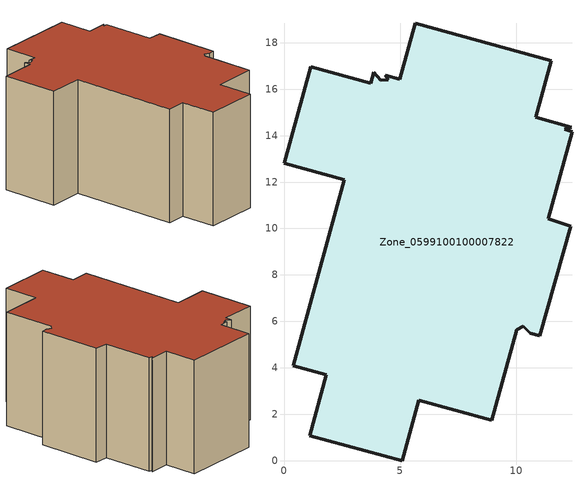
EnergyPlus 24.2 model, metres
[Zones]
Zone_0599100100007822
 floor ground (C_G): 12.09,14.27 12.4,14.15 11.38,10.43 12.35,10.1 11.02,5.39 10.6,5.5 10.31,5.8 10.02,5.63 8.95,1.74 5.8,2.6 5.09,0 1.11,1.07 1.82,3.7 0.39,4.09 2.6,12.1 0,12.82 1.15,16.96 3.74,16.24 3.87,16.72 4.16,16.37 4.48,16.39 4.36,16.59 4.99,16.42 5.65,18.84 11.51,17.21 10.83,14.79 12.36,14.36 z0
 wall outside (C_F): 11.51,17.21 5.65,18.84 4.99,16.42 4.36,16.59 4.48,16.39 4.16,16.37 3.87,16.72 3.74,16.24 1.15,16.96 0,12.82 2.6,12.1 0.39,4.09 1.82,3.7 1.11,1.07 5.09,0 5.8,2.6 8.95,1.74 10.02,5.63 10.31,5.8 10.6,5.5 11.02,5.39 12.35,10.1 11.38,10.43 12.4,14.15 12.09,14.27 12.36,14.36 10.83,14.79 11.51,17.21 z0:8.67
 roof outside (C_R): 12.4,14.15 12.09,14.27 12.36,14.36 10.83,14.79 11.51,17.21 5.65,18.84 4.99,16.42 4.36,16.59 4.48,16.39 4.16,16.37 3.87,16.72 3.74,16.24 1.15,16.96 0,12.82 2.6,12.1 0.39,4.09 1.82,3.7 1.11,1.07 5.09,0 5.8,2.6 8.95,1.74 10.02,5.63 10.31,5.8 10.6,5.5 11.02,5.39 12.35,10.1 11.38,10.43 z8.67
[BUILDING]
Pand.0599100100007822: North Axis=0; Terrain=City; Loads Convergence Tolerance Value=0.04; Temperature Convergence Tolerance Value=0.4; Solar Distribution=FullExterior; Maximum Number of Warmup Days=25; Minimum Number of Warmup Days=1
[Site:Location]
Rotterdam.The.Hague.AP_ZH_NLD Design_Conditions: Latitude=51.96; Longitude=4.45; Time Zone=1; Elevation=-4.5
[SITE:GROUNDTEMPERATURE:BUILDINGSURFACE]
18, 18, 18, 18, 18, 18, 18, 18, 18, 18, 18, 18
[MATERIAL] Thermal Absorptance=0.9; Solar Absorptance=0.7; Visible Absorptance=0.7
Name | Roughness | Thickness | Conductivity | Density | Specific Heat
G.D.2015-2018 | MediumSmooth | 0.15 | 0.0428571 | 540 | 1210
F.D.2015-2018 | Rough | 0.3 | 0.0666667 | 1920 | 840
R.D.2015-2018 | MediumRough | 0.2 | 0.0333333 | 1500 | 1000
[CONSTRUCTION]
C_G: G.D.2015-2018
C_F: F.D.2015-2018
C_R: R.D.2015-2018
[ZONE]
Zone_0599100100007822: Type=1; Multiplier=1; Ceiling Height=Autocalculate; Volume=Autocalculate; Floor Area=autocalculate; Part of Total Floor Area=Yes
[ZONEINFILTRATION:DESIGNFLOWRATE]
Infil_Zone_0599100100007822: Zone or ZoneList or Space or SpaceList=Zone_0599100100007822; Schedule=AlwaysOn; Design Flow Rate Calculation Method=Flow/Area; Flow Rate per Floor Area=0.0021; Constant Term Coefficient=1; Temperature Term Coefficient=0; Velocity Term Coefficient=0; Velocity Squared Term Coefficient=0
[HVACTEMPLATE:ZONE:IDEALLOADSAIRSYSTEM]
Zone_0599100100007822: Maximum Heating Supply Air Temperature=50; Minimum Cooling Supply Air Temperature=13; Maximum Heating Supply Air Humidity Ratio=0.0156; Minimum Cooling Supply Air Humidity Ratio=0.0077; Heating Limit=NoLimit; Cooling Limit=NoLimit; Dehumidification Control Type=ConstantSensibleHeatRatio; Cooling Sensible Heat Ratio=0.7; Dehumidification Setpoint=60; Humidification Control Type=None; Humidification Setpoint=30; Outdoor Air Method=None; Outdoor Air Flow Rate per Person=0.00944; Outdoor Air Flow Rate per Zone Floor Area=0; Outdoor Air Flow Rate per Zone=0; Demand Controlled Ventilation Type=None; Outdoor Air Economizer Type=NoEconomizer; Heat Recovery Type=None; Sensible Heat Recovery Effectiveness=0.7; Latent Heat Recovery Effectiveness=0.65
[ZONECONTROL:THERMOSTAT]
ThermostatControl_Zone_0599100100007822: Zone or ZoneList=Zone_0599100100007822; Control Type Schedule=DualSetpointControlType; Control 1=Thermostat_Zone_0599100100007822; Temperature Difference Between Cutout And Setpoint=0
[THERMOSTATSETPOINT:DUALSETPOINT]
Thermostat_Zone_0599100100007822: Heating Setpoint Temperature Schedule=HeatingSetpoint_Zone_0599100100007822; Cooling Setpoint Temperature Schedule=CoolingSetpoint_Zone_0599100100007822
[SCHEDULE:COMPACT]
HeatingSetpoint_Zone_0599100100007822: Through: 12/31, For: AllDays, Until: 24:00, 21
CoolingSetpoint_Zone_0599100100007822: Through: 12/31, For: AllDays, Until: 24:00, 24
DualSetpointControlType: Through: 12/31, For: AllDays, Until: 24:00, 4
AlwaysOn: Through: 12/31, For: AllDays, Until: 24:00, 1
